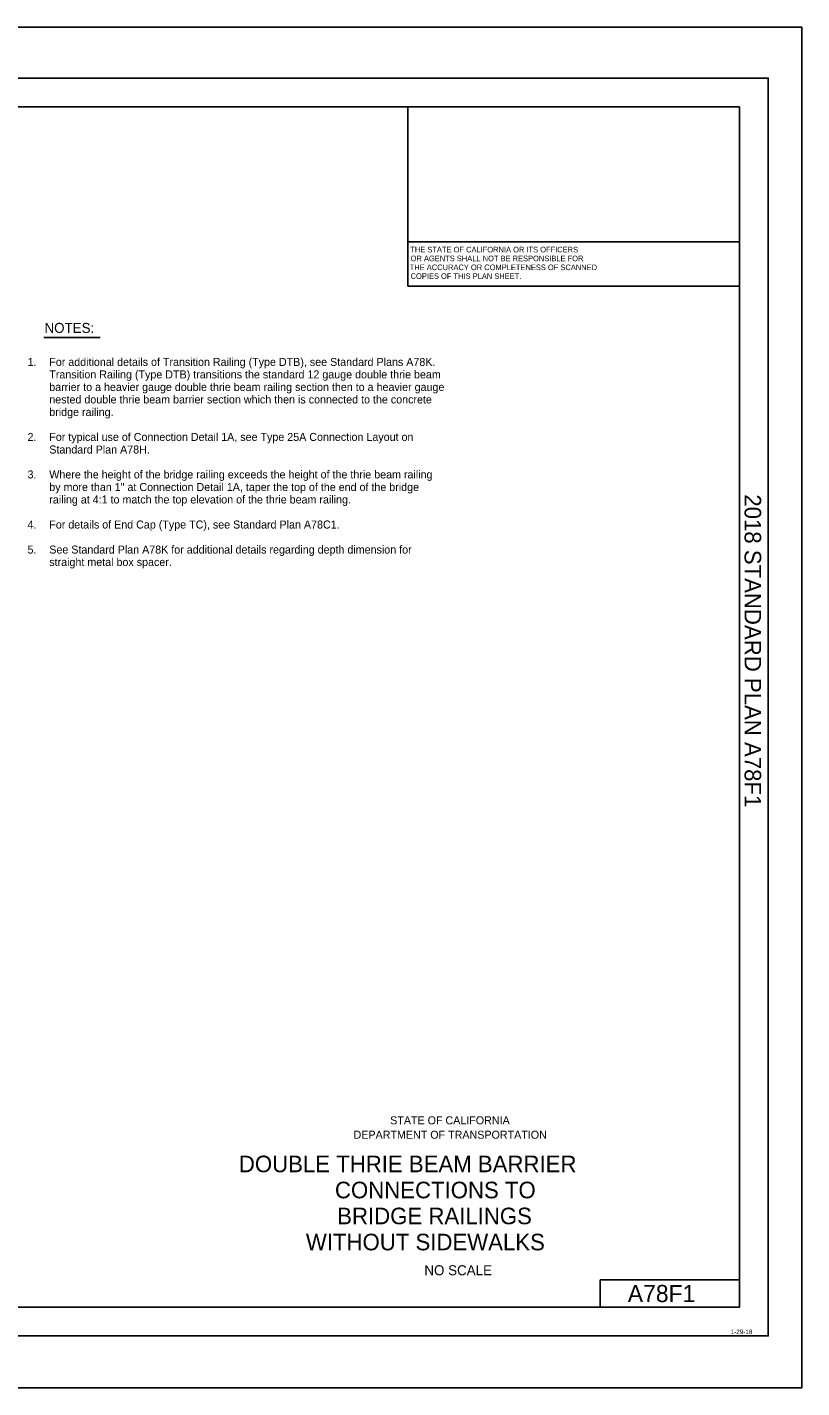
# Model space of a CAD drawing. Extents: x -894 to 866, y -476 to 714.
# Drawn here: x 189 to 866, y -476 to 714 of the extents above; entities that cross this region are included whole.
import ezdxf

# ---------------------------------------------------------------- set-up
doc = ezdxf.new("R2010")
doc.units = 0
doc.layers.add('10 Sheet Format', color=7, linetype='Continuous')
doc.layers.add('57 Undefined', color=7, linetype='Continuous')

msp = doc.modelspace()

# ---------------------------------------------------------------- linework, layer by layer
at = {"layer": '10 Sheet Format'}
for p, q in [((836.6, 669), (836.6, 669)), ((-813.5, 644), (811.5, 644)), ((521.5, 487), (521.5, 643.9)), ((811.5, -406), (811.5, 644)), ((811.5, 525.9), (521.5, 525.9)), ((811.5, 487), (521.5, 487)), ((689.5, -406), (689.5, -382)), ((689.5, -382), (811.5, -382)), ((-438.7, -406), (199.1, -406)), ((198.8, -406), (811.5, -406)), ((836.6, -431), (836.6, -431))]:
    msp.add_line(p, q, dxfattribs=at)
for points in [[(-894, 713.6), (866, 713.6), (866, -476.4), (-894, -476.4)], [(-863.4, 669), (836.6, 669), (836.6, -431), (-863.4, -431)], [(-863.4, 669), (836.6, 669), (836.6, -431), (-863.4, -431)]]:
    msp.add_lwpolyline(points, close=True, dxfattribs=at)
at = {"layer": '57 Undefined'}
msp.add_line((203.1, 442.2), (252.3, 442.2), dxfattribs=at)

# ---------------------------------------------------------------- texts
at = {"layer": '10 Sheet Format'}
for s, height, p in [('THE STATE OF CALIFORNIA OR ITS OFFICERS', 4.9, (523.6, 516.6)), ('OR AGENTS SHALL NOT BE RESPONSIBLE FOR', 4.9, (523.9, 508.9)), ('THE ACCURACY OR COMPLETENESS OF SCANNED', 4.9, (523.1, 501.1)), ('COPIES OF THIS PLAN SHEET.', 4.9, (523.9, 493.4)), ('STATE OF CALIFORNIA', 7, (506, -246)), ('DEPARTMENT OF TRANSPORTATION', 7, (474, -258.6)), ('DOUBLE THRIE BEAM BARRIER', 14.5, (373.7, -287.9)), ('CONNECTIONS TO', 14.5, (457.7, -310.7)), ('BRIDGE RAILINGS', 14.5, (459.7, -333.4)), ('WITHOUT SIDEWALKS', 14.5, (432.3, -356.2)), ('NO SCALE', 8.75, (535.9, -378)), ('A78F1', 15, (713.8, -401.5)), ('1-29-18', 4, (803.7, -429.5))]:
    msp.add_text(s, height=height, dxfattribs=at).set_placement(p)
msp.add_text('2018 STANDARD PLAN A78F1', height=14.5, rotation=270, dxfattribs=at).set_placement((815.9, 305))
at = {"layer": '57 Undefined'}
for s, height, p in [('NOTES:', 8.75, (203.7, 446.2)), ('1.', 7, (188.9, 417.3)), ('For additional details of Transition Railing (Type DTB), see Standard Plans A78K.', 7, (207.9, 417.3)), ('Transition Railing (Type DTB) transitions the standard 12 gauge double thrie beam', 7, (207.9, 406.4)), ('barrier to a heavier gauge double thrie beam railing section then to a heavier gauge', 7, (207.9, 395.4)), ('bridge railing.', 7, (207.9, 373.5)), ('nested double thrie beam barrier section which then is connected to the concrete', 7, (207.9, 384.5)), ('2.', 7, (188.9, 351.7)), ('For typical use of Connection Detail 1A, see Type 25A Connection Layout on', 7, (207.9, 351.7)), ('Standard Plan A78H.', 7, (207.9, 340.7)), ('3.', 7, (188.9, 318.9)), ('Where the height of the bridge railing exceeds the height of the thrie beam railing', 7, (207.9, 318.9)), ('by more than 1" at Connection Detail 1A, taper the top of the end of the bridge', 7, (207.9, 307.9)), ('railing at 4:1 to match the top elevation of the thrie beam railing.', 7, (207.9, 297)), ('4.', 7, (188.9, 275.1)), ('For details of End Cap (Type TC), see Standard Plan A78C1.', 7, (207.9, 275.1)), ('5.', 7, (188.9, 253.2)), ('See Standard Plan A78K for additional details regarding depth dimension for', 7, (207.9, 253.2)), ('straight metal box spacer.', 7, (207.9, 242.3))]:
    msp.add_text(s, height=height, dxfattribs=at).set_placement(p)

doc.saveas('drawing.dxf')
